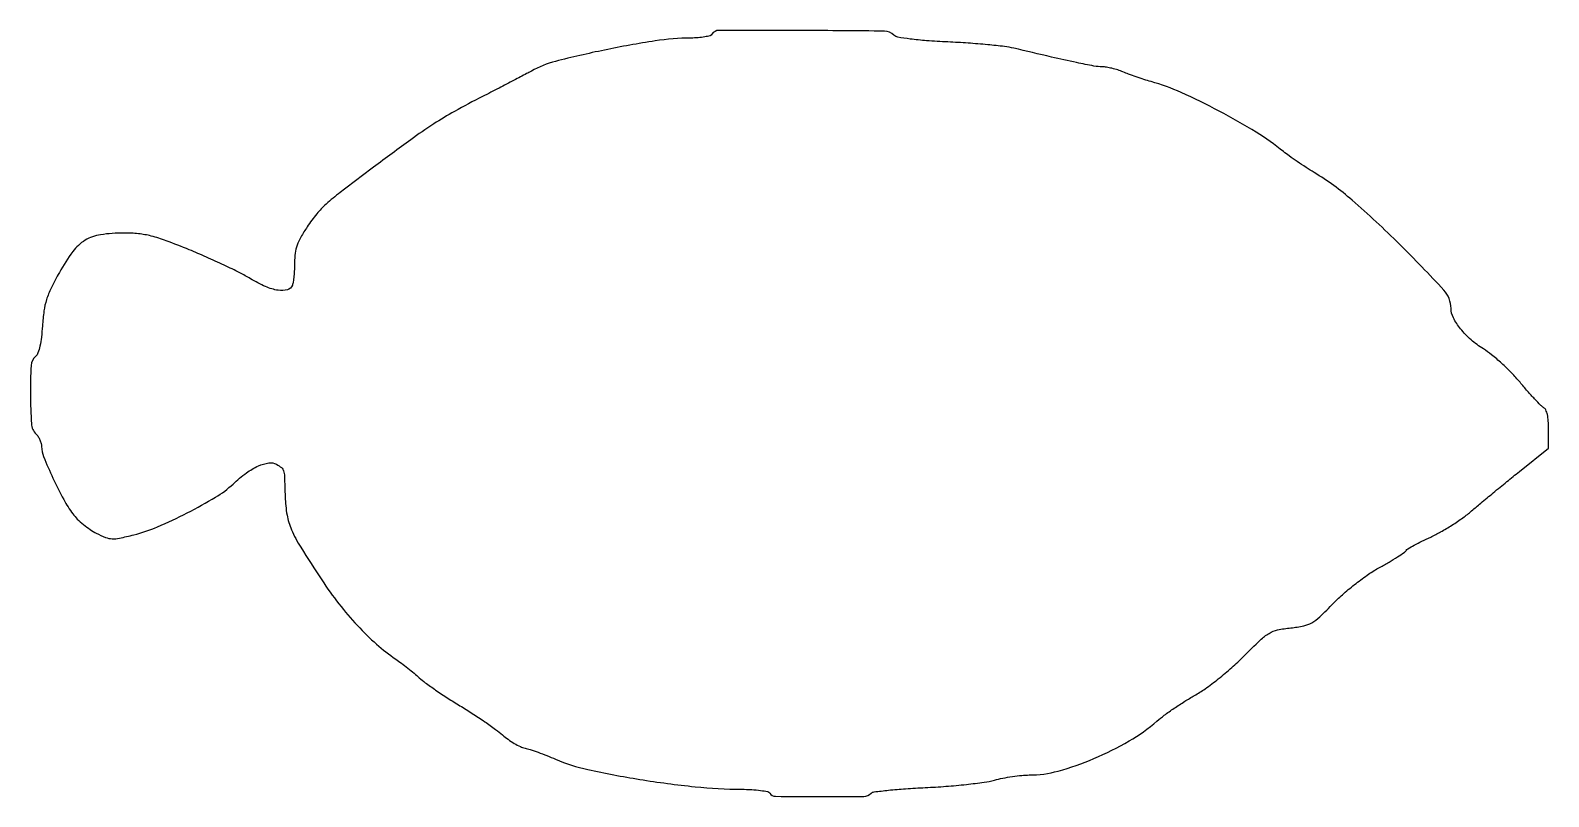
# Model space of a CAD drawing. Extents: x 0 to 420, y 0 to 212.
import ezdxf

# ---------------------------------------------------------------- set-up
doc = ezdxf.new("R2010")
doc.units = 0

msp = doc.modelspace()

# ---------------------------------------------------------------- linework, layer by layer
msp.add_lwpolyline([(188.5, 211, -0.189662), (187.975582, 210.607628, -0.022786), (186.538662, 210.283412, -0.024547), (184.724261, 210.051238, -0.017854), (182.690983, 209.964806, 0.036453), (172.787166, 209.174265, 0.012878), (158.769333, 206.648331, 0.011185), (145.202999, 203.52325, 0.067556), (138.518738, 200.824887, -0.008828), (137.217647, 200.112519, -0.000701), (133.735843, 198.291543, -0.000951), (129.574911, 196.132858, -0.000728), (125.018738, 193.788507, 0.008019), (117.271311, 189.65814, 0.017463), (111.496976, 186.190884, 0.01361), (105.165199, 181.832095, 0.003239), (94.874614, 174.224644, 0.002238), (85.638216, 167.238765, 0.019947), (81.7161, 163.989072, 0.038858), (79.150346, 161.296675, 0.022745), (76.495368, 157.717021, 0.019077), (74.748442, 154.896452, 0.044049), (73.713825, 152.630596, 0.050805), (73.177482, 150.42724, 0.034327), (73, 147.845136, -0.01168), (72.955414, 145.936818, -0.012473), (72.821697, 144.074133, -0.012113), (72.62836, 142.481925, -0.055393), (72.393011, 141.581787, -0.236143), (71.004606, 140.312525, -0.10773), (68.486497, 140.155759, -0.066444), (64.990436, 141.180591, -0.031052), (60.796554, 143.363587, 0.018849), (57.886651, 144.969628, 0.006293), (53.515947, 147.102731, 0.006253), (48.612487, 149.345318, 0.007093), (43.855382, 151.369252, 0.007403), (37.489654, 153.862217, 0.026835), (33.343037, 155.166761, 0.036973), (29.812857, 155.799052, 0.026046), (25.783927, 156.005665, 0.036221), (19.317992, 155.531161, 0.10095), (15.058931, 153.991507, 0.096929), (11.643841, 150.864714, 0.031793), (7.932137, 145.107193, 0.012961), (5.638807, 140.735633, 0.037618), (4.36701, 137.570001, 0.041841), (3.656832, 134.440959, 0.019293), (3.235584, 130.283122, -0.013923), (2.957009, 127.204195, -0.02466), (2.532363, 124.691003, -0.027523), (2.006548, 122.803779, -0.138708), (1.392373, 121.910677, 0.208654), (0.106338, 119.357911, 0.015065), (-0.096952, 111.271587, 0.015965), (0.200767, 103.211692, 0.181078), (1.5, 100.357143, -0.05567), (2.074304, 99.638425, -0.038759), (2.559375, 98.719, -0.039126), (2.89075, 97.750846, -0.062974), (3, 96.886871, 0.098174), (3.550559, 94.109887, 0.010909), (6.158669, 88.162216, 0.01413), (9.130212, 82.214444, 0.038249), (11.666295, 78.240769, 0.038291), (12.894344, 76.843574, 0.021517), (14.578659, 75.335744, 0.021369), (16.42088, 73.951471, 0.032494), (18.140906, 72.928115, 0.023541), (20.722308, 71.760841, 0.083632), (22.49193, 71.382327, 0.062917), (24.535996, 71.549956, 0.009558), (28.5354, 72.47209, 0.039489), (35.071342, 74.671882, 0.017416), (43.33274, 78.545304, 0.017024), (51.143434, 82.88662, 0.051568), (56, 86.53578, -0.027792), (59.687133, 89.590481, -0.052452), (63.013308, 91.545994, -0.070724), (65.83979, 92.375513, -0.160264), (68.009031, 91.995167, -0.047398), (69.38722, 91.080111, -0.158781), (69.969459, 90.181685, -0.055072), (70.201713, 88.645451, -0.002213), (70.402715, 83, 0.035549), (70.920227, 77.955453, 0.06032), (72.1476, 73.898652, 0.03614), (74.726956, 69.022233, 0.005872), (80.516631, 60, 0.020055), (85.273384, 53.370377, 0.022241), (90.393222, 47.376965, 0.023576), (95.695768, 42.212297, 0.031364), (101, 38.075429, -0.010946), (102.557805, 36.959627, -0.006643), (104.353125, 35.575635, -0.006654), (106.098791, 34.154346, -0.01165), (107.5, 32.925551, 0.027905), (109.18485, 31.542227, 0.007253), (112.045786, 29.512124, 0.007352), (115.379051, 27.290309, 0.007446), (118.762251, 25.177057, -0.007482), (122.182619, 23.040246, -0.006927), (125.627379, 20.747615, -0.00693), (128.63672, 18.622143, -0.022939), (130.530591, 17.107285, 0.025325), (132.073405, 15.885248, 0.021799), (133.809191, 14.758741, 0.022375), (135.476392, 13.875183, 0.057196), (136.76834, 13.435082, -0.026052), (138.192988, 13.046705, -0.007239), (140.381806, 12.290334, -0.007287), (142.838068, 11.360833, -0.007583), (145.233553, 10.371938, 0.048016), (154.152687, 7.507875, 0.013575), (168.50274, 4.783684, 0.014228), (183.822039, 2.749675, 0.024374), (196.690983, 2.043643, -0.012922), (199.490941, 1.954259, -0.018778), (201.951162, 1.71907, -0.014639), (203.926564, 1.395953, -0.209437), (204.5, 1, 0.256143), (206.066206, 0.112131, 0.003003), (218.337467, 0.011385, 0.003563), (230.473771, 0.071131, 0.194159), (232.55, 0.938188, -0.16534), (233.365284, 1.333453, -0.004553), (237.333437, 1.790237, -0.00892), (242.066243, 2.206196, -0.005947), (247.5, 2.521325, 0.007527), (253.23786, 2.872282, 0.007772), (258.90146, 3.393023, 0.007556), (263.79089, 3.994216, 0.032718), (266.653907, 4.583136, -0.018278), (268.954579, 5.126029, -0.01233), (271.613014, 5.583796, -0.012432), (274.209315, 5.899493, -0.024039), (276.298572, 6, 0.068232), (284.290891, 7.095764, 0.031718), (294.194741, 10.553726, 0.031417), (303.954115, 15.415136, 0.048424), (311.613332, 20.903188, -0.020358), (313.634664, 22.530404, -0.009603), (316.365948, 24.471561, -0.009499), (319.307451, 26.397384, -0.013221), (322.016285, 28, 0.028708), (324.940013, 29.854271, 0.012624), (328.59525, 32.620591, 0.012446), (332.335113, 35.757768, 0.01632), (335.580528, 38.814778, -0.007153), (340.216268, 43.344613, -0.053819), (342.650759, 45.203032, -0.082469), (345.004314, 46.142809, -0.028131), (348.648031, 46.727434, 0.025045), (352.225827, 47.278869, 0.080191), (354.474925, 48.133256, 0.059787), (356.676739, 49.781223, 0.009743), (360.470456, 53.544965, -0.020789), (363.298428, 56.22929, -0.014358), (366.705659, 59.036016, -0.014487), (370.189999, 61.58384, -0.025147), (373.241098, 63.463397, 0.006589), (375.86582, 64.948888, 0.009164), (378.173063, 66.352447, 0.006159), (380.059066, 67.580471, 0.107344), (380.564543, 68.104433, -0.120171), (381.067792, 68.600316, -0.008382), (382.801216, 69.597575, -0.011509), (384.938272, 70.716371, -0.008394), (387.360984, 71.864296, 0.02219), (390.111804, 73.261854, 0.013314), (393.253081, 75.149388, 0.013321), (396.28398, 77.197823, 0.022542), (398.693013, 79.09095, -0.003737), (401.218148, 81.233662, -0.00152), (404.685322, 84.113595, -0.001504), (408.431602, 87.187262, -0.001917), (411.905474, 89.997884), (420, 96.495768), (420, 101.698194, 0.018591), (419.914683, 103.991958, 0.03804), (419.645119, 105.770746, 0.050003), (419.215399, 107.040347, 0.156306), (418.61715, 107.70031, -0.067306), (417.824705, 108.313698, -0.00643), (416.128355, 110.081366, -0.008108), (414.158971, 112.256757, -0.00631), (412.086531, 114.683065, 0.019552), (409.751157, 117.274978, 0.0146), (406.986903, 119.950674, 0.014812), (404.230059, 122.321702, 0.032281), (401.954877, 123.932747, -0.041998), (398.5321, 126.457527, -0.043988), (395.636842, 129.483127, -0.048174), (393.63918, 132.537561, -0.12073), (393.003738, 135.104984, 0.188447), (390.99143, 140.21941, 0.010231), (378.731111, 152.91802, 0.016754), (365.622793, 165.104982, 0.042857), (355.155886, 172.733717, -0.007683), (352.878669, 174.159913, -0.006043), (350.454565, 175.772389, -0.006114), (348.237492, 177.326198, -0.014967), (346.655886, 178.537168, 0.033175), (339.119227, 183.884206, 0.01612), (328.859615, 189.737929, 0.016075), (318.333568, 194.876026, 0.036264), (310, 197.912973, -0.008027), (308.037186, 198.505174, -0.005717), (305.857221, 199.228834, -0.005773), (303.793121, 199.967105, -0.012238), (302.216073, 200.59611, 0.022819), (300.78079, 201.133667, 0.017947), (299.183168, 201.587607, 0.018289), (297.665167, 201.902243, 0.041975), (296.502763, 202, -0.045779), (294.182087, 202.212924, -0.006161), (289.371625, 203.164592, -0.005189), (282.434177, 204.701458, -0.001596), (272, 207.161958, 0.029271), (269.434637, 207.618838, 0.005794), (264.791421, 208.113506, 0.006119), (259.362257, 208.561392, 0.005655), (253.779306, 208.889835, -0.006164), (247.869385, 209.243543, -0.013262), (243.330135, 209.692703, -0.011454), (239.930986, 210.19969, -0.154827), (238.829306, 210.770694, 0.196048), (236.202172, 211.875899, 0.001618), (213.438112, 212.053278, 0.001345), (190.464119, 212.096131, 0.259713)], format="xyb", close=True)

doc.saveas('drawing.dxf')
